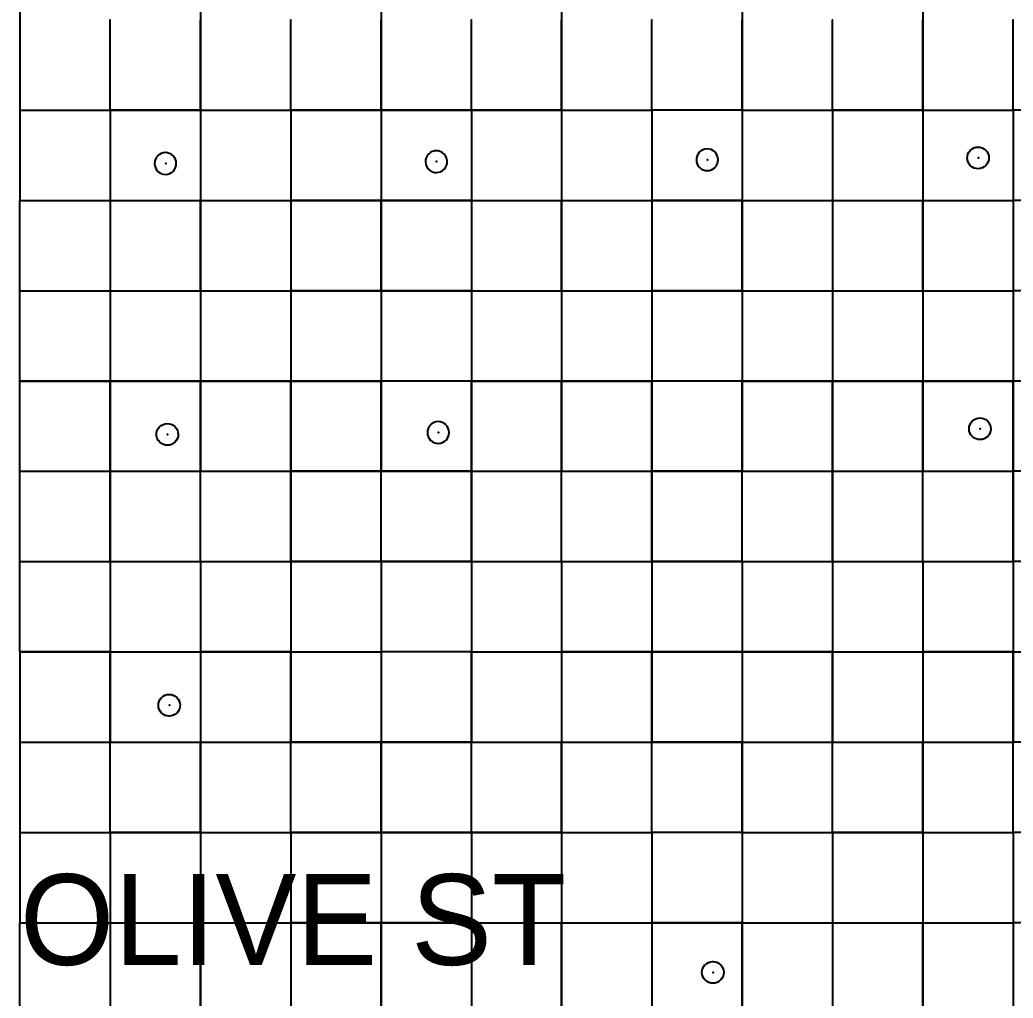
# Model space of a CAD drawing. Header units: metres. Extents: x 0 to 398, y -24 to 612.
# Drawn here: x 0 to 99, y 298.5 to 396 of the extents above; entities that cross this region are included whole.
import ezdxf

# ---------------------------------------------------------------- set-up
doc = ezdxf.new("R2010")
doc.units = ezdxf.units.M
for name, color, linetype in [('LAYER_01_CUT', 7, 'Continuous'), ('LAYER_04_GRID', 7, 'Continuous'), ('LAYER_05_LABELS', 7, 'Continuous')]:
    doc.layers.add(name, color=color, linetype=linetype)

msp = doc.modelspace()

# ---------------------------------------------------------------- linework, layer by layer
at = {"layer": 'LAYER_01_CUT'}
for points in [[(8.994, 405), (0, 405), (0, 396.006), (0, 396), (0, 387.006), (0, 387), (0, 378.006)], [(26.994, 405), (18, 405), (18, 396.006), (18, 396), (18, 387.006), (18, 387), (18, 378.006)], [(44.994, 405), (36, 405), (36, 396.006), (36, 396), (36, 387.006), (36, 387), (36, 378.006)], [(62.994, 405), (54, 405), (54, 396.006), (54, 396), (54, 387.006), (54, 387), (54, 378.006)], [(80.994, 405), (72, 405), (72, 396.006), (72, 396), (72, 387.006), (72, 387), (72, 378.006)], [(98.994, 405), (90, 405), (90, 396.006), (90, 396), (90, 387.006), (90, 387), (90, 378.006)], [(9, 387.006), (9, 396), (9, 395.994)], [(9, 387), (9, 395.994)], [(18, 396), (18, 395.994)], [(18, 387), (18, 395.994)], [(27, 387.006), (27, 396), (27, 395.994)], [(27, 387), (27, 395.994)], [(36, 396), (36, 395.994)], [(36, 387), (36, 395.994)], [(45, 387.006), (45, 396), (45, 395.994)], [(45, 387), (45, 395.994)], [(54, 396), (54, 395.994)], [(54, 387), (54, 395.994)], [(63, 387.006), (63, 396), (63, 395.994)], [(63, 387), (63, 395.994)], [(72, 396), (72, 395.994)], [(72, 387), (72, 395.994)], [(81, 387.006), (81, 396), (81, 395.994)], [(81, 387), (81, 395.994)], [(90, 396), (90, 395.994)], [(90, 387), (90, 395.994)], [(99, 387.006), (99, 396), (99, 395.994)], [(99, 387), (99, 395.994)], [(0, 387), (8.994, 387)], [(0, 387), (0.006, 387)], [(0.006, 387), (9, 387)], [(8.994, 387), (9, 387)], [(9, 387), (9, 387.006)], [(17.994, 387), (9, 387), (9, 378.006)], [(9.006, 387), (9, 387)], [(9, 387), (9, 386.994)], [(9, 386.994), (9, 378)], [(9.006, 387), (18, 387)], [(18, 387), (17.994, 387)], [(18, 387), (18, 386.994)], [(18, 387), (26.994, 387)], [(18, 387), (18.006, 387)], [(18, 386.994), (18, 378)], [(18.006, 387), (27, 387)], [(26.994, 387), (27, 387)], [(27, 387), (27, 387.006)], [(35.994, 387), (27, 387), (27, 378.006)], [(27.006, 387), (27, 387)], [(27, 387), (27, 386.994)], [(27, 386.994), (27, 378)], [(27.006, 387), (36, 387)], [(35.994, 387), (36, 387)], [(36, 387), (36, 386.994)], [(36, 387), (44.994, 387)], [(36, 387), (36.006, 387)], [(36, 386.994), (36, 378)], [(45, 387), (36.006, 387)], [(45, 387), (44.994, 387)], [(45, 387), (45, 387.006)], [(53.994, 387), (45, 387), (45, 378.006)], [(45, 387), (45, 386.994)], [(45, 387), (45.006, 387)], [(45, 386.994), (45, 378)], [(45.006, 387), (54, 387)], [(53.994, 387), (54, 387)], [(54.006, 387), (54, 387)], [(54, 387), (54, 386.994)], [(54, 387), (62.994, 387)], [(54, 386.994), (54, 378)], [(54.006, 387), (63, 387)], [(63, 387), (62.994, 387)], [(63, 387), (63, 387.006)], [(71.994, 387), (63, 387), (63, 378.006)], [(63, 387), (63, 386.994)], [(63, 387), (63.006, 387)], [(63, 386.994), (63, 378)], [(72, 387), (63.006, 387)], [(72, 387), (71.994, 387)], [(72, 387), (72, 386.994)], [(72, 387), (80.994, 387)], [(72, 387), (72.006, 387)], [(72, 386.994), (72, 378)], [(72.006, 387), (81, 387)], [(80.994, 387), (81, 387)], [(81, 387), (81, 387.006)], [(89.994, 387), (81, 387), (81, 378.006)], [(81.006, 387), (81, 387)], [(81, 387), (81, 386.994)], [(81, 386.994), (81, 378)], [(81.006, 387), (90, 387)], [(90, 387), (89.994, 387)], [(90, 387), (90, 386.994)], [(90, 387), (98.994, 387)], [(90, 387), (90.006, 387)], [(90, 386.994), (90, 378)], [(90.006, 387), (99, 387)], [(98.994, 387), (99, 387)], [(99, 387), (99, 387.006)], [(107.994, 387), (99, 387), (99, 378.006)], [(99.006, 387), (99, 387)], [(99, 387), (99, 386.994)], [(99, 386.994), (99, 378)], [(96.12, 381.342), (96.113, 381.338), (95.936, 381.242), (95.928, 381.238), (95.92, 381.235), (95.732, 381.177), (95.724, 381.175), (95.716, 381.174), (95.525, 381.154), (95.517, 381.154), (95.51, 381.154), (95.33, 381.169), (95.322, 381.17), (95.314, 381.172), (95.131, 381.223), (95.123, 381.225), (95.115, 381.229), (94.938, 381.318), (94.93, 381.322), (94.923, 381.327), (94.764, 381.452), (94.757, 381.458), (94.626, 381.613), (94.615, 381.627), (94.61, 381.634), (94.514, 381.811), (94.51, 381.819), (94.508, 381.827), (94.45, 382.015), (94.448, 382.023), (94.446, 382.031), (94.427, 382.222), (94.426, 382.23), (94.427, 382.237), (94.442, 382.417), (94.443, 382.424), (94.444, 382.432), (94.495, 382.616), (94.498, 382.624), (94.501, 382.632), (94.59, 382.809), (94.594, 382.817), (94.6, 382.824), (94.725, 382.983), (94.73, 382.99), (94.886, 383.121), (94.899, 383.132), (94.907, 383.137), (95.083, 383.233), (95.091, 383.236), (95.099, 383.239), (95.287, 383.297), (95.295, 383.299), (95.304, 383.3), (95.494, 383.32), (95.502, 383.321), (95.51, 383.32), (95.689, 383.305), (95.697, 383.304), (95.705, 383.303), (95.888, 383.252), (95.896, 383.249), (95.904, 383.246), (96.082, 383.157), (96.089, 383.153), (96.096, 383.148), (96.256, 383.022), (96.262, 383.016), (96.393, 382.861), (96.405, 382.848), (96.409, 382.84), (96.505, 382.664), (96.509, 382.656), (96.512, 382.648), (96.57, 382.46), (96.572, 382.452), (96.573, 382.443), (96.593, 382.253), (96.593, 382.245), (96.593, 382.237), (96.578, 382.058), (96.577, 382.05), (96.575, 382.042), (96.524, 381.858), (96.522, 381.85), (96.518, 381.843), (96.429, 381.665), (96.425, 381.658), (96.42, 381.651), (96.295, 381.491), (96.289, 381.485), (96.134, 381.354), (96.12, 381.342)], [(15.091, 382.593), (15.084, 382.597), (14.906, 382.686), (14.898, 382.69), (14.89, 382.692), (14.707, 382.743), (14.699, 382.745), (14.691, 382.746), (14.512, 382.761), (14.504, 382.761), (14.496, 382.761), (14.306, 382.741), (14.297, 382.74), (14.289, 382.738), (14.101, 382.68), (14.093, 382.677), (14.085, 382.673), (13.909, 382.577), (13.901, 382.573), (13.888, 382.561), (13.732, 382.431), (13.727, 382.424), (13.601, 382.265), (13.596, 382.257), (13.592, 382.25), (13.503, 382.072), (13.5, 382.065), (13.497, 382.057), (13.446, 381.873), (13.445, 381.865), (13.444, 381.857), (13.429, 381.678), (13.428, 381.67), (13.429, 381.662), (13.448, 381.472), (13.45, 381.464), (13.452, 381.455), (13.509, 381.268), (13.512, 381.259), (13.516, 381.252), (13.612, 381.075), (13.617, 381.067), (13.628, 381.054), (13.759, 380.899), (13.766, 380.893), (13.925, 380.768), (13.932, 380.763), (13.94, 380.758), (14.117, 380.669), (14.125, 380.666), (14.133, 380.663), (14.316, 380.613), (14.324, 380.611), (14.332, 380.61), (14.512, 380.595), (14.519, 380.595), (14.527, 380.595), (14.718, 380.615), (14.726, 380.616), (14.734, 380.618), (14.922, 380.676), (14.93, 380.679), (14.938, 380.682), (15.115, 380.778), (15.122, 380.783), (15.136, 380.794), (15.291, 380.925), (15.297, 380.932), (15.422, 381.091), (15.427, 381.098), (15.431, 381.106), (15.52, 381.283), (15.524, 381.291), (15.526, 381.299), (15.577, 381.483), (15.579, 381.491), (15.58, 381.499), (15.595, 381.678), (15.595, 381.685), (15.595, 381.694), (15.575, 381.884), (15.574, 381.892), (15.572, 381.9), (15.514, 382.088), (15.511, 382.096), (15.507, 382.104), (15.411, 382.281), (15.406, 382.289), (15.395, 382.302), (15.264, 382.457), (15.258, 382.463), (15.098, 382.588), (15.091, 382.593)], [(42.115, 380.965), (42.122, 380.97), (42.136, 380.981), (42.291, 381.112), (42.297, 381.118), (42.422, 381.278), (42.427, 381.285), (42.431, 381.292), (42.52, 381.47), (42.523, 381.478), (42.526, 381.486), (42.577, 381.669), (42.579, 381.677), (42.58, 381.685), (42.594, 381.864), (42.595, 381.872), (42.594, 381.88), (42.575, 382.07), (42.574, 382.079), (42.571, 382.087), (42.514, 382.275), (42.511, 382.283), (42.507, 382.291), (42.411, 382.467), (42.406, 382.475), (42.395, 382.488), (42.264, 382.644), (42.258, 382.649), (42.098, 382.775), (42.091, 382.78), (42.084, 382.784), (41.906, 382.873), (41.898, 382.876), (41.89, 382.879), (41.707, 382.93), (41.699, 382.931), (41.691, 382.932), (41.512, 382.947), (41.504, 382.948), (41.496, 382.947), (41.306, 382.928), (41.297, 382.926), (41.289, 382.924), (41.101, 382.866), (41.093, 382.864), (41.085, 382.86), (40.908, 382.764), (40.901, 382.759), (40.887, 382.748), (40.732, 382.617), (40.726, 382.61), (40.601, 382.451), (40.596, 382.444), (40.592, 382.436), (40.503, 382.259), (40.5, 382.251), (40.497, 382.243), (40.446, 382.06), (40.444, 382.052), (40.443, 382.044), (40.429, 381.865), (40.428, 381.857), (40.429, 381.849), (40.448, 381.658), (40.449, 381.65), (40.452, 381.642), (40.509, 381.454), (40.512, 381.446), (40.516, 381.438), (40.612, 381.261), (40.617, 381.254), (40.628, 381.24), (40.759, 381.085), (40.765, 381.079), (40.925, 380.954), (40.932, 380.949), (40.939, 380.945), (41.117, 380.856), (41.125, 380.852), (41.133, 380.85), (41.316, 380.799), (41.324, 380.797), (41.332, 380.796), (41.511, 380.781), (41.519, 380.781), (41.527, 380.781), (41.717, 380.801), (41.726, 380.802), (41.734, 380.804), (41.922, 380.862), (41.93, 380.865), (41.938, 380.869), (42.115, 380.965)], [(69.594, 382.058), (69.593, 382.066), (69.574, 382.257), (69.572, 382.265), (69.57, 382.273), (69.513, 382.461), (69.51, 382.469), (69.506, 382.477), (69.41, 382.654), (69.405, 382.661), (69.394, 382.675), (69.263, 382.83), (69.256, 382.836), (69.097, 382.961), (69.09, 382.966), (69.082, 382.97), (68.905, 383.059), (68.897, 383.063), (68.889, 383.065), (68.706, 383.116), (68.698, 383.118), (68.69, 383.119), (68.511, 383.134), (68.503, 383.134), (68.495, 383.134), (68.304, 383.114), (68.296, 383.113), (68.288, 383.111), (68.1, 383.053), (68.092, 383.05), (68.084, 383.046), (67.907, 382.95), (67.9, 382.946), (67.886, 382.934), (67.731, 382.803), (67.725, 382.797), (67.6, 382.638), (67.595, 382.63), (67.591, 382.623), (67.502, 382.445), (67.498, 382.438), (67.496, 382.43), (67.445, 382.246), (67.443, 382.238), (67.442, 382.23), (67.427, 382.051), (67.427, 382.043), (67.428, 382.035), (67.447, 381.845), (67.448, 381.837), (67.45, 381.828), (67.508, 381.64), (67.511, 381.632), (67.515, 381.624), (67.611, 381.448), (67.616, 381.44), (67.627, 381.427), (67.758, 381.272), (67.764, 381.266), (67.924, 381.141), (67.931, 381.135), (67.938, 381.131), (68.116, 381.042), (68.124, 381.039), (68.132, 381.036), (68.315, 380.986), (68.323, 380.984), (68.331, 380.983), (68.51, 380.968), (68.518, 380.967), (68.526, 380.968), (68.716, 380.988), (68.725, 380.989), (68.733, 380.991), (68.921, 381.049), (68.929, 381.052), (68.937, 381.055), (69.113, 381.151), (69.121, 381.156), (69.134, 381.167), (69.29, 381.298), (69.295, 381.305), (69.421, 381.464), (69.426, 381.471), (69.43, 381.479), (69.519, 381.656), (69.522, 381.664), (69.525, 381.672), (69.576, 381.856), (69.578, 381.864), (69.579, 381.871), (69.593, 382.051), (69.594, 382.058)], [(0, 378.006), (0, 378)], [(0, 360.006), (0, 369), (0, 369.006), (0, 378), (8.994, 378), (9, 378), (9, 369.006), (9, 369), (9, 360.006)], [(0, 378), (0.006, 378)], [(0.006, 378), (9, 378)], [(9, 378.006), (9, 378)], [(9.006, 378), (9, 378)], [(9, 377.994), (9, 378)], [(9, 378), (17.994, 378)], [(9, 377.994), (9, 369)], [(9.006, 378), (18, 378)], [(18, 378), (17.994, 378)], [(18, 378.006), (18, 378)], [(18, 369.006), (18, 378), (26.994, 378), (27, 378), (27, 369.006), (27, 369), (27, 360.006)], [(18, 377.994), (18, 378)], [(18, 378), (18.006, 378)], [(18, 377.994), (18, 369)], [(18.006, 378), (27, 378)], [(27, 378.006), (27, 378)], [(35.994, 378), (27, 378)], [(27.006, 378), (27, 378)], [(27, 377.994), (27, 378)], [(27, 377.994), (27, 369)], [(27.006, 378), (36, 378)], [(35.994, 378), (36, 378)], [(36, 378.006), (36, 378)], [(36, 369.006), (36, 378), (44.994, 378), (45, 378), (45, 369.006), (45, 369), (45, 360.006)], [(36, 377.994), (36, 378)], [(36, 378), (36.006, 378)], [(36, 377.994), (36, 369)], [(45, 378), (36.006, 378)], [(45, 378.006), (45, 378)], [(45, 377.994), (45, 378)], [(45, 378), (53.994, 378)], [(45, 378), (45.006, 378)], [(45, 377.994), (45, 369)], [(45.006, 378), (54, 378)], [(53.994, 378), (54, 378)], [(54, 378.006), (54, 378)], [(54, 369.006), (54, 378), (62.994, 378), (63, 378), (63, 369.006), (63, 369), (63, 360.006)], [(54.006, 378), (54, 378)], [(54, 377.994), (54, 378)], [(54, 377.994), (54, 369)], [(54.006, 378), (63, 378)], [(63, 378.006), (63, 378)], [(63, 377.994), (63, 378)], [(63, 378), (71.994, 378)], [(63, 378), (63.006, 378)], [(63, 377.994), (63, 369)], [(72, 378), (63.006, 378)], [(72, 378), (71.994, 378)], [(72, 378.006), (72, 378)], [(72, 369.006), (72, 378), (80.994, 378), (81, 378), (81, 369.006), (81, 369), (81, 360.006)], [(72, 377.994), (72, 378)], [(72, 378), (72.006, 378)], [(72, 377.994), (72, 369)], [(72.006, 378), (81, 378)], [(81, 378.006), (81, 378)], [(81.006, 378), (81, 378)], [(81, 377.994), (81, 378)], [(81, 378), (89.994, 378)], [(81, 377.994), (81, 369)], [(81.006, 378), (90, 378)], [(90, 378), (89.994, 378)], [(90, 378.006), (90, 378)], [(90, 369.006), (90, 378), (98.994, 378), (99, 378), (99, 369.006), (99, 369), (99, 360.006)], [(90, 377.994), (90, 378)], [(90, 378), (90.006, 378)], [(90, 377.994), (90, 369)], [(90.006, 378), (99, 378)], [(99, 378.006), (99, 378)], [(107.994, 378), (99, 378)], [(99.006, 378), (99, 378)], [(99, 377.994), (99, 378)], [(99, 377.994), (99, 369)], [(0, 369), (8.994, 369)], [(0, 369), (0.006, 369)], [(0.006, 369), (9, 369)], [(8.994, 369), (9, 369)], [(9.006, 369), (9, 369)], [(9, 369), (9, 368.994)], [(9, 369), (17.994, 369)], [(9, 368.994), (9, 360)], [(9.006, 369), (18, 369)], [(17.994, 369), (18, 369), (18, 360.006)], [(18, 369), (18, 369.006)], [(18, 369), (18, 368.994)], [(18, 369), (26.994, 369)], [(18, 369), (18.006, 369)], [(18, 368.994), (18, 360)], [(18.006, 369), (27, 369)], [(26.994, 369), (27, 369)], [(35.994, 369), (27, 369)], [(27.006, 369), (27, 369)], [(27, 369), (27, 368.994)], [(27, 368.994), (27, 360)], [(27.006, 369), (36, 369)], [(35.994, 369), (36, 369), (36, 360.006)], [(36, 369), (36, 369.006)], [(36, 369), (36, 368.994)], [(36, 369), (44.994, 369)], [(36, 369), (36.006, 369)], [(36, 368.994), (36, 360)], [(45, 369), (36.006, 369)], [(45, 369), (44.994, 369)], [(45, 369), (45, 368.994)], [(45, 369), (53.994, 369)], [(45, 369), (45.006, 369)], [(45, 368.994), (45, 360)], [(45.006, 369), (54, 369)], [(53.994, 369), (54, 369), (54, 360.006)], [(54, 369), (54, 369.006)], [(54.006, 369), (54, 369)], [(54, 369), (54, 368.994)], [(54, 369), (62.994, 369)], [(54, 368.994), (54, 360)], [(54.006, 369), (63, 369)], [(63, 369), (62.994, 369)], [(63, 369), (63, 368.994)], [(63, 369), (71.994, 369)], [(63, 369), (63.006, 369)], [(63, 368.994), (63, 360)], [(72, 369), (63.006, 369)], [(71.994, 369), (72, 369), (72, 360.006)], [(72, 369), (72, 369.006)], [(72, 369), (72, 368.994)], [(72, 369), (80.994, 369)], [(72, 369), (72.006, 369)], [(72, 368.994), (72, 360)], [(72.006, 369), (81, 369)], [(80.994, 369), (81, 369)], [(81.006, 369), (81, 369)], [(81, 369), (81, 368.994)], [(81, 369), (89.994, 369)], [(81, 368.994), (81, 360)], [(81.006, 369), (90, 369)], [(89.994, 369), (90, 369), (90, 360.006)], [(90, 369), (90, 369.006)], [(90, 369), (90, 368.994)], [(90, 369), (98.994, 369)], [(90, 369), (90.006, 369)], [(90, 368.994), (90, 360)], [(90.006, 369), (99, 369)], [(98.994, 369), (99, 369)], [(107.994, 369), (99, 369)], [(99.006, 369), (99, 369)], [(99, 369), (99, 368.994)], [(99, 368.994), (99, 360)], [(0, 360.006), (0, 360)], [(8.994, 360), (0, 360), (0.006, 360)], [(0, 351.006), (0, 360)], [(0.006, 360), (9, 360)], [(8.994, 360), (9, 360)], [(9, 360.006), (9, 360)], [(17.994, 360), (9, 360), (9.006, 360)], [(9, 351.006), (9, 360)], [(9, 359.994), (9, 360)], [(9, 359.994), (9, 351)], [(9.006, 360), (18, 360)], [(18, 360), (17.994, 360)], [(18, 360.006), (18, 360)], [(26.994, 360), (18, 360), (18.006, 360)], [(18, 351.006), (18, 360)], [(18, 359.994), (18, 360)], [(18, 359.994), (18, 351)], [(18.006, 360), (27, 360)], [(26.994, 360), (27, 360)], [(27, 360.006), (27, 360)], [(35.994, 360), (27, 360), (27.006, 360)], [(27, 351.006), (27, 360)], [(27, 359.994), (27, 360)], [(27, 359.994), (27, 351)], [(27.006, 360), (36, 360)], [(35.994, 360), (36, 360)], [(36, 360.006), (36, 360)], [(44.994, 360), (36, 360), (36.006, 360)], [(36, 351.006), (36, 360)], [(36, 359.994), (36, 360)], [(36, 359.994), (36, 351)], [(45, 360), (36.006, 360)], [(45, 360), (44.994, 360)], [(45, 360.006), (45, 360)], [(53.994, 360), (45, 360), (45.006, 360)], [(45, 351.006), (45, 360)], [(45, 359.994), (45, 360)], [(45, 359.994), (45, 351)], [(45.006, 360), (54, 360)], [(53.994, 360), (54, 360)], [(54, 360.006), (54, 360)], [(62.994, 360), (54, 360), (54.006, 360)], [(54, 351.006), (54, 360)], [(54, 359.994), (54, 360)], [(54, 359.994), (54, 351)], [(54.006, 360), (63, 360)], [(63, 360), (62.994, 360)], [(63, 360.006), (63, 360)], [(71.994, 360), (63, 360), (63.006, 360)], [(63, 351.006), (63, 360)], [(63, 359.994), (63, 360)], [(63, 359.994), (63, 351)], [(72, 360), (63.006, 360)], [(72, 360), (71.994, 360)], [(72, 360.006), (72, 360)], [(80.994, 360), (72, 360), (72.006, 360)], [(72, 351.006), (72, 360)], [(72, 359.994), (72, 360)], [(72, 359.994), (72, 351)], [(72.006, 360), (81, 360)], [(80.994, 360), (81, 360)], [(81, 360.006), (81, 360)], [(89.994, 360), (81, 360), (81.006, 360)], [(81, 351.006), (81, 360)], [(81, 359.994), (81, 360)], [(81, 359.994), (81, 351)], [(81.006, 360), (90, 360)], [(90, 360), (89.994, 360)], [(90, 360.006), (90, 360)], [(98.994, 360), (90, 360), (90.006, 360)], [(90, 351.006), (90, 360)], [(90, 359.994), (90, 360)], [(90, 359.994), (90, 351)], [(90.006, 360), (99, 360)], [(98.994, 360), (99, 360)], [(99, 360.006), (99, 360)], [(107.994, 360), (99, 360), (99.006, 360)], [(99, 351.006), (99, 360)], [(99, 359.994), (99, 360)], [(99, 359.994), (99, 351)], [(15.608, 354.092), (15.483, 353.933), (15.477, 353.926), (15.322, 353.795), (15.309, 353.784), (15.301, 353.779), (15.124, 353.683), (15.117, 353.679), (15.108, 353.676), (14.921, 353.619), (14.912, 353.617), (14.904, 353.615), (14.714, 353.596), (14.706, 353.595), (14.698, 353.595), (14.519, 353.61), (14.511, 353.611), (14.503, 353.613), (14.319, 353.664), (14.311, 353.667), (14.304, 353.67), (14.126, 353.759), (14.119, 353.763), (14.111, 353.768), (13.952, 353.893), (13.945, 353.899), (13.815, 354.054), (13.803, 354.068), (13.799, 354.075), (13.703, 354.252), (13.699, 354.26), (13.696, 354.268), (13.638, 354.456), (13.636, 354.464), (13.635, 354.473), (13.615, 354.663), (13.615, 354.671), (13.615, 354.679), (13.63, 354.858), (13.631, 354.866), (13.633, 354.874), (13.684, 355.057), (13.686, 355.065), (13.69, 355.073), (13.779, 355.25), (13.783, 355.258), (13.788, 355.265), (13.913, 355.424), (13.919, 355.431), (14.074, 355.562), (14.088, 355.573), (14.095, 355.578), (14.272, 355.674), (14.28, 355.678), (14.288, 355.681), (14.476, 355.738), (14.484, 355.74), (14.492, 355.742), (14.682, 355.761), (14.691, 355.762), (14.698, 355.762), (14.877, 355.747), (14.885, 355.746), (14.893, 355.744), (15.077, 355.693), (15.085, 355.69), (15.093, 355.687), (15.27, 355.598), (15.278, 355.594), (15.285, 355.589), (15.444, 355.464), (15.451, 355.458), (15.582, 355.303), (15.593, 355.289), (15.598, 355.282), (15.694, 355.105), (15.697, 355.097), (15.7, 355.089), (15.758, 354.901), (15.76, 354.893), (15.761, 354.884), (15.781, 354.694), (15.781, 354.686), (15.781, 354.678), (15.766, 354.499), (15.765, 354.491), (15.763, 354.483), (15.713, 354.3), (15.71, 354.292), (15.707, 354.284), (15.618, 354.107), (15.613, 354.099), (15.608, 354.092)], [(42.76, 355.079), (42.758, 355.087), (42.7, 355.275), (42.697, 355.283), (42.693, 355.291), (42.597, 355.468), (42.592, 355.476), (42.581, 355.489), (42.45, 355.644), (42.444, 355.65), (42.284, 355.775), (42.277, 355.78), (42.27, 355.785), (42.092, 355.873), (42.084, 355.877), (42.076, 355.879), (41.893, 355.93), (41.885, 355.932), (41.877, 355.933), (41.698, 355.948), (41.69, 355.948), (41.682, 355.948), (41.492, 355.928), (41.483, 355.927), (41.475, 355.925), (41.287, 355.867), (41.279, 355.864), (41.271, 355.86), (41.095, 355.764), (41.087, 355.76), (41.074, 355.748), (40.918, 355.618), (40.913, 355.611), (40.788, 355.452), (40.782, 355.445), (40.778, 355.437), (40.689, 355.26), (40.686, 355.252), (40.683, 355.244), (40.632, 355.06), (40.631, 355.052), (40.63, 355.044), (40.615, 354.865), (40.614, 354.857), (40.615, 354.849), (40.634, 354.659), (40.636, 354.651), (40.638, 354.642), (40.696, 354.455), (40.698, 354.446), (40.702, 354.439), (40.798, 354.262), (40.803, 354.254), (40.814, 354.241), (40.945, 354.086), (40.952, 354.08), (41.111, 353.955), (41.118, 353.95), (41.126, 353.945), (41.303, 353.857), (41.311, 353.853), (41.319, 353.85), (41.502, 353.8), (41.51, 353.798), (41.518, 353.797), (41.698, 353.782), (41.705, 353.782), (41.713, 353.782), (41.904, 353.802), (41.912, 353.803), (41.92, 353.805), (42.108, 353.863), (42.116, 353.866), (42.124, 353.87), (42.301, 353.966), (42.308, 353.97), (42.322, 353.982), (42.477, 354.112), (42.483, 354.119), (42.608, 354.278), (42.613, 354.285), (42.617, 354.293), (42.706, 354.47), (42.71, 354.478), (42.712, 354.486), (42.763, 354.67), (42.765, 354.678), (42.766, 354.686), (42.781, 354.865), (42.781, 354.872), (42.781, 354.881), (42.761, 355.071), (42.76, 355.079)], [(96.699, 355.648), (96.757, 355.46), (96.759, 355.452), (96.76, 355.444), (96.779, 355.254), (96.78, 355.245), (96.78, 355.238), (96.765, 355.059), (96.764, 355.051), (96.762, 355.043), (96.711, 354.859), (96.709, 354.851), (96.705, 354.843), (96.616, 354.666), (96.612, 354.658), (96.607, 354.651), (96.482, 354.492), (96.476, 354.485), (96.321, 354.354), (96.307, 354.343), (96.3, 354.338), (96.123, 354.242), (96.115, 354.239), (96.107, 354.236), (95.919, 354.178), (95.911, 354.176), (95.903, 354.175), (95.712, 354.155), (95.704, 354.155), (95.697, 354.155), (95.517, 354.17), (95.509, 354.171), (95.501, 354.173), (95.318, 354.223), (95.31, 354.226), (95.302, 354.229), (95.125, 354.318), (95.117, 354.323), (95.11, 354.328), (94.951, 354.453), (94.944, 354.459), (94.813, 354.614), (94.802, 354.627), (94.797, 354.635), (94.701, 354.812), (94.697, 354.819), (94.694, 354.828), (94.637, 355.015), (94.635, 355.024), (94.633, 355.032), (94.614, 355.222), (94.613, 355.23), (94.614, 355.238), (94.629, 355.417), (94.63, 355.425), (94.631, 355.433), (94.682, 355.617), (94.685, 355.625), (94.688, 355.633), (94.777, 355.81), (94.781, 355.817), (94.786, 355.825), (94.912, 355.984), (94.917, 355.991), (95.073, 356.121), (95.086, 356.133), (95.094, 356.137), (95.27, 356.233), (95.278, 356.237), (95.286, 356.24), (95.474, 356.298), (95.482, 356.3), (95.491, 356.301), (95.681, 356.321), (95.689, 356.321), (95.697, 356.321), (95.876, 356.306), (95.884, 356.305), (95.892, 356.303), (96.075, 356.252), (96.083, 356.25), (96.091, 356.246), (96.269, 356.158), (96.276, 356.153), (96.283, 356.148), (96.443, 356.023), (96.449, 356.017), (96.58, 355.862), (96.591, 355.849), (96.596, 355.841), (96.692, 355.664), (96.696, 355.656), (96.699, 355.648)], [(0, 351.006), (0, 351)], [(0, 333.006), (0, 342), (0, 342.006), (0, 351), (8.994, 351), (9, 351), (9, 342.006), (9, 342), (9, 333.006)], [(0, 351), (0.006, 351)], [(0.006, 351), (9, 351)], [(9, 351.006), (9, 351)], [(9.006, 351), (9, 351)], [(9, 351), (9, 350.994)], [(9, 351), (17.994, 351)], [(9, 342), (9, 350.994)], [(9.006, 351), (18, 351)], [(18, 351), (17.994, 351)], [(18, 351.006), (18, 351)], [(18, 342.006), (18, 351), (18, 350.994)], [(18, 351), (26.994, 351)], [(18, 351), (18.006, 351)], [(18, 342), (18, 350.994)], [(18.006, 351), (27, 351)], [(26.994, 351), (27, 351), (27, 342.006), (27, 342), (27, 333.006)], [(27, 351.006), (27, 351)], [(35.994, 351), (27, 351)], [(27.006, 351), (27, 351)], [(27, 351), (27, 350.994)], [(27, 342), (27, 350.994)], [(27.006, 351), (36, 351)], [(35.994, 351), (36, 351)], [(36, 351.006), (36, 351)], [(36, 342.006), (36, 351), (36, 350.994)], [(36, 351), (44.994, 351)], [(36, 351), (36.006, 351)], [(36, 342), (36, 350.994)], [(45, 351), (36.006, 351)], [(44.994, 351), (45, 351), (45, 342.006), (45, 342), (45, 333.006)], [(45, 351.006), (45, 351)], [(45, 351), (45, 350.994)], [(45, 351), (53.994, 351)], [(45, 351), (45.006, 351)], [(45, 342), (45, 350.994)], [(45.006, 351), (54, 351)], [(53.994, 351), (54, 351)], [(54, 351.006), (54, 351)], [(54, 342.006), (54, 351), (54, 350.994)], [(54.006, 351), (54, 351)], [(54, 351), (62.994, 351)], [(54, 342), (54, 350.994)], [(54.006, 351), (63, 351)], [(62.994, 351), (63, 351), (63, 342.006), (63, 342), (63, 333.006)], [(63, 351.006), (63, 351)], [(63, 351), (63, 350.994)], [(63, 351), (71.994, 351)], [(63, 351), (63.006, 351)], [(63, 342), (63, 350.994)], [(72, 351), (63.006, 351)], [(72, 351), (71.994, 351)], [(72, 351.006), (72, 351)], [(72, 342.006), (72, 351), (72, 350.994)], [(72, 351), (80.994, 351)], [(72, 351), (72.006, 351)], [(72, 342), (72, 350.994)], [(72.006, 351), (81, 351)], [(80.994, 351), (81, 351), (81, 342.006), (81, 342), (81, 333.006)], [(81, 351.006), (81, 351)], [(81.006, 351), (81, 351)], [(81, 351), (81, 350.994)], [(81, 351), (89.994, 351)], [(81, 342), (81, 350.994)], [(81.006, 351), (90, 351)], [(90, 351), (89.994, 351)], [(90, 351.006), (90, 351)], [(90, 342.006), (90, 351), (90, 350.994)], [(90, 351), (98.994, 351)], [(90, 351), (90.006, 351)], [(90, 342), (90, 350.994)], [(90.006, 351), (99, 351)], [(98.994, 351), (99, 351), (99, 342.006), (99, 342), (99, 333.006)], [(99, 351.006), (99, 351)], [(107.994, 351), (99, 351)], [(99.006, 351), (99, 351)], [(99, 351), (99, 350.994)], [(99, 342), (99, 350.994)], [(0, 342), (8.994, 342)], [(0, 342), (0.006, 342)], [(0.006, 342), (9, 342)], [(8.994, 342), (9, 342)], [(9.006, 342), (9, 342)], [(9, 342), (9, 341.994)], [(9, 342), (17.994, 342)], [(9, 341.994), (9, 333)], [(9.006, 342), (18, 342)], [(17.994, 342), (18, 342), (18, 333.006)], [(18, 342), (18, 342.006)], [(18, 342), (18, 341.994)], [(18, 342), (26.994, 342)], [(18, 342), (18.006, 342)], [(18, 341.994), (18, 333)], [(18.006, 342), (27, 342)], [(26.994, 342), (27, 342)], [(35.994, 342), (27, 342)], [(27.006, 342), (27, 342)], [(27, 342), (27, 341.994)], [(27, 341.994), (27, 333)], [(27.006, 342), (36, 342)], [(35.994, 342), (36, 342), (36, 333.006)], [(36, 342), (36, 342.006)], [(36, 342), (36, 341.994)], [(36, 342), (44.994, 342)], [(36, 342), (36.006, 342)], [(36, 341.994), (36, 333)], [(45, 342), (36.006, 342)], [(45, 342), (44.994, 342)], [(45, 342), (45, 341.994)], [(45, 342), (53.994, 342)], [(45, 342), (45.006, 342)], [(45, 341.994), (45, 333)], [(45.006, 342), (54, 342)], [(53.994, 342), (54, 342), (54, 333.006)], [(54, 342), (54, 342.006)], [(54.006, 342), (54, 342)], [(54, 342), (54, 341.994)], [(54, 342), (62.994, 342)], [(54, 341.994), (54, 333)], [(54.006, 342), (63, 342)], [(63, 342), (62.994, 342)], [(63, 342), (63, 341.994)], [(63, 342), (71.994, 342)], [(63, 342), (63.006, 342)], [(63, 341.994), (63, 333)], [(72, 342), (63.006, 342)], [(71.994, 342), (72, 342), (72, 333.006)], [(72, 342), (72, 342.006)], [(72, 342), (72, 341.994)], [(72, 342), (80.994, 342)], [(72, 342), (72.006, 342)], [(72, 341.994), (72, 333)], [(72.006, 342), (81, 342)], [(80.994, 342), (81, 342)], [(81.006, 342), (81, 342)], [(81, 342), (81, 341.994)], [(81, 342), (89.994, 342)], [(81, 341.994), (81, 333)], [(81.006, 342), (90, 342)], [(89.994, 342), (90, 342), (90, 333.006)], [(90, 342), (90, 342.006)], [(90, 342), (90, 341.994)], [(90, 342), (98.994, 342)], [(90, 342), (90.006, 342)], [(90, 341.994), (90, 333)], [(90.006, 342), (99, 342)], [(98.994, 342), (99, 342)], [(107.994, 342), (99, 342)], [(99.006, 342), (99, 342)], [(99, 342), (99, 341.994)], [(99, 341.994), (99, 333)], [(0, 333.006), (0, 333)], [(8.994, 333), (0, 333), (0, 324.006), (0, 324), (0, 315.006), (0, 315), (0, 306.006)], [(0, 333), (0.006, 333)], [(0.006, 333), (9, 333)], [(8.994, 333), (9, 333)], [(9, 333.006), (9, 333)], [(9, 324.006), (9, 333), (17.994, 333)], [(9.006, 333), (9, 333)], [(9, 332.994), (9, 333)], [(9, 332.994), (9, 324)], [(9.006, 333), (18, 333)], [(18, 333), (17.994, 333)], [(18, 333.006), (18, 333)], [(26.994, 333), (18, 333), (18, 324.006), (18, 324), (18, 315.006), (18, 315), (18, 306.006)], [(18, 332.994), (18, 333)], [(18, 333), (18.006, 333)], [(18, 332.994), (18, 324)], [(18.006, 333), (27, 333)], [(26.994, 333), (27, 333)], [(27, 333.006), (27, 333)], [(27, 324.006), (27, 333), (35.994, 333)], [(27.006, 333), (27, 333)], [(27, 332.994), (27, 333)], [(27, 332.994), (27, 324)], [(27.006, 333), (36, 333)], [(35.994, 333), (36, 333)], [(36, 333.006), (36, 333)], [(44.994, 333), (36, 333), (36, 324.006), (36, 324), (36, 315.006), (36, 315), (36, 306.006)], [(36, 332.994), (36, 333)], [(36, 333), (36.006, 333)], [(36, 332.994), (36, 324)], [(45, 333), (36.006, 333)], [(45, 333), (44.994, 333)], [(45, 333.006), (45, 333)], [(45, 324.006), (45, 333), (53.994, 333)], [(45, 332.994), (45, 333)], [(45, 333), (45.006, 333)], [(45, 332.994), (45, 324)], [(45.006, 333), (54, 333)], [(53.994, 333), (54, 333)], [(54, 333.006), (54, 333)], [(62.994, 333), (54, 333), (54, 324.006), (54, 324), (54, 315.006), (54, 315), (54, 306.006)], [(54.006, 333), (54, 333)], [(54, 332.994), (54, 333)], [(54, 332.994), (54, 324)], [(54.006, 333), (63, 333)], [(63, 333), (62.994, 333)], [(63, 333.006), (63, 333)], [(63, 324.006), (63, 333), (71.994, 333)], [(63, 332.994), (63, 333)], [(63, 333), (63.006, 333)], [(63, 332.994), (63, 324)], [(72, 333), (63.006, 333)], [(72, 333), (71.994, 333)], [(72, 333.006), (72, 333)], [(80.994, 333), (72, 333), (72, 324.006), (72, 324), (72, 315.006), (72, 315), (72, 306.006)], [(72, 332.994), (72, 333)], [(72, 333), (72.006, 333)], [(72, 332.994), (72, 324)], [(72.006, 333), (81, 333)], [(80.994, 333), (81, 333)], [(81, 333.006), (81, 333)], [(81, 324.006), (81, 333), (89.994, 333)], [(81.006, 333), (81, 333)], [(81, 332.994), (81, 333)], [(81, 332.994), (81, 324)], [(81.006, 333), (90, 333)], [(90, 333), (89.994, 333)], [(90, 333.006), (90, 333)], [(98.994, 333), (90, 333), (90, 324.006), (90, 324), (90, 315.006), (90, 315), (90, 306.006)], [(90, 332.994), (90, 333)], [(90, 333), (90.006, 333)], [(90, 332.994), (90, 324)], [(90.006, 333), (99, 333)], [(98.994, 333), (99, 333)], [(99, 333.006), (99, 333)], [(99, 324.006), (99, 333), (107.994, 333)], [(99.006, 333), (99, 333)], [(99, 332.994), (99, 333)], [(99, 332.994), (99, 324)], [(15.8, 327.1), (15.795, 327.092), (15.67, 326.933), (15.664, 326.927), (15.509, 326.796), (15.496, 326.784), (15.488, 326.78), (15.311, 326.684), (15.304, 326.68), (15.295, 326.677), (15.108, 326.619), (15.099, 326.617), (15.091, 326.616), (14.901, 326.596), (14.893, 326.596), (14.885, 326.596), (14.706, 326.611), (14.698, 326.612), (14.69, 326.614), (14.506, 326.665), (14.498, 326.667), (14.49, 326.671), (14.313, 326.76), (14.305, 326.764), (14.298, 326.769), (14.139, 326.894), (14.132, 326.9), (14.002, 327.055), (13.99, 327.069), (13.986, 327.076), (13.89, 327.253), (13.886, 327.261), (13.883, 327.269), (13.825, 327.457), (13.823, 327.465), (13.822, 327.473), (13.802, 327.663), (13.802, 327.672), (13.802, 327.679), (13.817, 327.858), (13.818, 327.866), (13.82, 327.874), (13.87, 328.058), (13.873, 328.066), (13.877, 328.074), (13.965, 328.251), (13.97, 328.259), (13.975, 328.266), (14.1, 328.425), (14.106, 328.432), (14.261, 328.563), (14.274, 328.574), (14.282, 328.579), (14.459, 328.675), (14.467, 328.678), (14.475, 328.681), (14.663, 328.739), (14.671, 328.741), (14.679, 328.742), (14.869, 328.762), (14.877, 328.762), (14.885, 328.762), (15.064, 328.747), (15.072, 328.746), (15.08, 328.744), (15.264, 328.694), (15.272, 328.691), (15.28, 328.688), (15.457, 328.599), (15.465, 328.595), (15.472, 328.589), (15.631, 328.464), (15.638, 328.458), (15.768, 328.303), (15.78, 328.29), (15.784, 328.282), (15.881, 328.106), (15.884, 328.098), (15.887, 328.09), (15.945, 327.902), (15.947, 327.893), (15.948, 327.885), (15.968, 327.695), (15.968, 327.687), (15.968, 327.679), (15.953, 327.5), (15.952, 327.492), (15.95, 327.484), (15.9, 327.3), (15.897, 327.292), (15.894, 327.285), (15.805, 327.107), (15.8, 327.1)], [(0, 324), (8.994, 324)], [(0, 324), (0.006, 324)], [(0.006, 324), (9, 324)], [(8.994, 324), (9, 324)], [(9, 324), (9, 324.006)], [(9, 315.006), (9, 324), (9, 323.994)], [(9.006, 324), (9, 324)], [(9, 324), (17.994, 324)], [(9, 315), (9, 323.994)], [(9.006, 324), (18, 324)], [(18, 324), (17.994, 324)], [(18, 324), (18, 323.994)], [(18, 324), (26.994, 324)], [(18, 324), (18.006, 324)], [(18, 315), (18, 323.994)], [(18.006, 324), (27, 324)], [(26.994, 324), (27, 324)], [(27, 324), (27, 324.006)], [(27, 315.006), (27, 324), (27, 323.994)], [(35.994, 324), (27, 324)], [(27.006, 324), (27, 324)], [(27, 315), (27, 323.994)], [(27.006, 324), (36, 324)], [(35.994, 324), (36, 324)], [(36, 324), (36, 323.994)], [(36, 324), (44.994, 324)], [(36, 324), (36.006, 324)], [(36, 315), (36, 323.994)], [(45, 324), (36.006, 324)], [(45, 324), (44.994, 324)], [(45, 324), (45, 324.006)], [(45, 315.006), (45, 324), (45, 323.994)], [(45, 324), (53.994, 324)], [(45, 324), (45.006, 324)], [(45, 315), (45, 323.994)], [(45.006, 324), (54, 324)], [(53.994, 324), (54, 324)], [(54.006, 324), (54, 324)], [(54, 324), (54, 323.994)], [(54, 324), (62.994, 324)], [(54, 315), (54, 323.994)], [(54.006, 324), (63, 324)], [(63, 324), (62.994, 324)], [(63, 324), (63, 324.006)], [(63, 315.006), (63, 324), (63, 323.994)], [(63, 324), (71.994, 324)], [(63, 324), (63.006, 324)], [(63, 315), (63, 323.994)], [(72, 324), (63.006, 324)], [(72, 324), (71.994, 324)], [(72, 324), (72, 323.994)], [(72, 324), (80.994, 324)], [(72, 324), (72.006, 324)], [(72, 315), (72, 323.994)], [(72.006, 324), (81, 324)], [(80.994, 324), (81, 324)], [(81, 324), (81, 324.006)], [(81, 315.006), (81, 324), (81, 323.994)], [(81.006, 324), (81, 324)], [(81, 324), (89.994, 324)], [(81, 315), (81, 323.994)], [(81.006, 324), (90, 324)], [(90, 324), (89.994, 324)], [(90, 324), (90, 323.994)], [(90, 324), (98.994, 324)], [(90, 324), (90.006, 324)], [(90, 315), (90, 323.994)], [(90.006, 324), (99, 324)], [(98.994, 324), (99, 324)], [(99, 324), (99, 324.006)], [(99, 315.006), (99, 324), (99, 323.994)], [(107.994, 324), (99, 324)], [(99.006, 324), (99, 324)], [(99, 315), (99, 323.994)], [(0, 315), (8.994, 315)], [(0, 315), (0.006, 315)], [(0.006, 315), (9, 315)], [(8.994, 315), (9, 315)], [(9, 315), (9, 315.006)], [(17.994, 315), (9, 315), (9, 306.006)], [(9.006, 315), (9, 315)], [(9, 315), (9, 314.994)], [(9, 314.994), (9, 306)], [(9.006, 315), (18, 315)], [(18, 315), (17.994, 315)], [(18, 315), (18, 314.994)], [(18, 315), (26.994, 315)], [(18, 315), (18.006, 315)], [(18, 314.994), (18, 306)], [(18.006, 315), (27, 315)], [(26.994, 315), (27, 315)], [(27, 315), (27, 315.006)], [(35.994, 315), (27, 315), (27, 306.006)], [(27.006, 315), (27, 315)], [(27, 315), (27, 314.994)], [(27, 314.994), (27, 306)], [(27.006, 315), (36, 315)], [(35.994, 315), (36, 315)], [(36, 315), (36, 314.994)], [(36, 315), (44.994, 315)], [(36, 315), (36.006, 315)], [(36, 314.994), (36, 306)], [(45, 315), (36.006, 315)], [(45, 315), (44.994, 315)], [(45, 315), (45, 315.006)], [(53.994, 315), (45, 315), (45, 306.006)], [(45, 315), (45, 314.994)], [(45, 315), (45.006, 315)], [(45, 314.994), (45, 306)], [(45.006, 315), (54, 315)], [(53.994, 315), (54, 315)], [(54.006, 315), (54, 315)], [(54, 315), (54, 314.994)], [(54, 315), (62.994, 315)], [(54, 314.994), (54, 306)], [(54.006, 315), (63, 315)], [(63, 315), (62.994, 315)], [(63, 315), (63, 315.006)], [(71.994, 315), (63, 315), (63, 306.006)], [(63, 315), (63, 314.994)], [(63, 315), (63.006, 315)], [(63, 314.994), (63, 306)], [(72, 315), (63.006, 315)], [(72, 315), (71.994, 315)], [(72, 315), (72, 314.994)], [(72, 315), (80.994, 315)], [(72, 315), (72.006, 315)], [(72, 314.994), (72, 306)], [(72.006, 315), (81, 315)], [(80.994, 315), (81, 315)], [(81, 315), (81, 315.006)], [(89.994, 315), (81, 315), (81, 306.006)], [(81.006, 315), (81, 315)], [(81, 315), (81, 314.994)], [(81, 314.994), (81, 306)], [(81.006, 315), (90, 315)], [(90, 315), (89.994, 315)], [(90, 315), (90, 314.994)], [(90, 315), (98.994, 315)], [(90, 315), (90.006, 315)], [(90, 314.994), (90, 306)], [(90.006, 315), (99, 315)], [(98.994, 315), (99, 315)], [(99, 315), (99, 315.006)], [(107.994, 315), (99, 315), (99, 306.006)], [(99.006, 315), (99, 315)], [(99, 315), (99, 314.994)], [(99, 314.994), (99, 306)], [(0, 306.006), (0, 306)], [(0, 288.006), (0, 297), (0, 297.006), (0, 306), (8.994, 306), (9, 306), (9, 297.006), (9, 297), (9, 288.006)], [(0, 306), (0.006, 306)], [(0.006, 306), (9, 306)], [(9, 306.006), (9, 306)], [(9.006, 306), (9, 306)], [(9, 305.994), (9, 306)], [(9, 306), (17.994, 306)], [(9, 305.994), (9, 297)], [(9.006, 306), (18, 306)], [(18, 306), (17.994, 306)], [(18, 306.006), (18, 306)], [(18, 297.006), (18, 306), (26.994, 306), (27, 306), (27, 297.006), (27, 297), (27, 288.006)], [(18, 305.994), (18, 306)], [(18, 306), (18.006, 306)], [(18, 305.994), (18, 297)], [(18.006, 306), (27, 306)], [(27, 306.006), (27, 306)], [(35.994, 306), (27, 306)], [(27.006, 306), (27, 306)], [(27, 305.994), (27, 306)], [(27, 305.994), (27, 297)], [(27.006, 306), (36, 306)], [(35.994, 306), (36, 306)], [(36, 306.006), (36, 306)], [(36, 297.006), (36, 306), (44.994, 306), (45, 306), (45, 297.006), (45, 297), (45, 288.006)], [(36, 305.994), (36, 306)], [(36, 306), (36.006, 306)], [(36, 305.994), (36, 297)], [(45, 306), (36.006, 306)], [(45, 306.006), (45, 306)], [(45, 305.994), (45, 306)], [(45, 306), (53.994, 306)], [(45, 306), (45.006, 306)], [(45, 305.994), (45, 297)], [(45.006, 306), (54, 306)], [(53.994, 306), (54, 306)], [(54, 306.006), (54, 306)], [(54, 297.006), (54, 306), (62.994, 306), (63, 306), (63, 297.006), (63, 297), (63, 288.006)], [(54.006, 306), (54, 306)], [(54, 305.994), (54, 306)], [(54, 305.994), (54, 297)], [(54.006, 306), (63, 306)], [(63, 306.006), (63, 306)], [(63, 305.994), (63, 306)], [(63, 306), (71.994, 306)], [(63, 306), (63.006, 306)], [(63, 305.994), (63, 297)], [(72, 306), (63.006, 306)], [(72, 306), (71.994, 306)], [(72, 306.006), (72, 306)], [(72, 297.006), (72, 306), (80.994, 306), (81, 306), (81, 297.006), (81, 297), (81, 288.006)], [(72, 305.994), (72, 306)], [(72, 306), (72.006, 306)], [(72, 305.994), (72, 297)], [(72.006, 306), (81, 306)], [(81, 306.006), (81, 306)], [(81.006, 306), (81, 306)], [(81, 305.994), (81, 306)], [(81, 306), (89.994, 306)], [(81, 305.994), (81, 297)], [(81.006, 306), (90, 306)], [(90, 306), (89.994, 306)], [(90, 306.006), (90, 306)], [(90, 297.006), (90, 306), (98.994, 306), (99, 306), (99, 297.006), (99, 297), (99, 288.006)], [(90, 305.994), (90, 306)], [(90, 306), (90.006, 306)], [(90, 305.994), (90, 297)], [(90.006, 306), (99, 306)], [(99, 306.006), (99, 306)], [(107.994, 306), (99, 306)], [(99.006, 306), (99, 306)], [(99, 305.994), (99, 306)], [(99, 305.994), (99, 297)], [(69.985, 300.473), (69.98, 300.466), (69.855, 300.307), (69.849, 300.3), (69.694, 300.169), (69.681, 300.158), (69.673, 300.153), (69.496, 300.057), (69.488, 300.054), (69.48, 300.051), (69.293, 299.993), (69.284, 299.991), (69.276, 299.99), (69.086, 299.97), (69.078, 299.969), (69.07, 299.97), (68.891, 299.985), (68.883, 299.986), (68.875, 299.987), (68.691, 300.038), (68.683, 300.041), (68.675, 300.044), (68.498, 300.133), (68.49, 300.137), (68.483, 300.142), (68.324, 300.268), (68.317, 300.273), (68.187, 300.429), (68.175, 300.442), (68.171, 300.45), (68.074, 300.626), (68.071, 300.634), (68.068, 300.642), (68.01, 300.83), (68.008, 300.838), (68.007, 300.847), (67.987, 301.037), (67.987, 301.045), (67.987, 301.053), (68.002, 301.232), (68.003, 301.24), (68.005, 301.248), (68.055, 301.432), (68.058, 301.44), (68.062, 301.447), (68.15, 301.625), (68.155, 301.632), (68.16, 301.639), (68.285, 301.799), (68.291, 301.805), (68.446, 301.936), (68.459, 301.948), (68.467, 301.952), (68.644, 302.048), (68.652, 302.052), (68.66, 302.055), (68.847, 302.113), (68.856, 302.115), (68.864, 302.116), (69.054, 302.136), (69.062, 302.136), (69.07, 302.136), (69.249, 302.121), (69.257, 302.12), (69.265, 302.118), (69.449, 302.067), (69.457, 302.065), (69.465, 302.061), (69.642, 301.972), (69.65, 301.968), (69.657, 301.963), (69.816, 301.838), (69.823, 301.832), (69.953, 301.677), (69.965, 301.663), (69.969, 301.656), (70.066, 301.479), (70.069, 301.471), (70.072, 301.463), (70.13, 301.275), (70.132, 301.267), (70.133, 301.259), (70.153, 301.068), (70.153, 301.06), (70.153, 301.053), (70.138, 300.873), (70.137, 300.866), (70.135, 300.858), (70.085, 300.674), (70.082, 300.666), (70.079, 300.658), (69.99, 300.481), (69.985, 300.473)]]:
    msp.add_lwpolyline(points, dxfattribs=at)
at = {"layer": 'LAYER_04_GRID'}
for p in [(95.537, 382.237), (14.539, 381.678), (41.538, 381.865), (68.537, 382.051), (14.725, 354.679), (41.725, 354.865), (95.724, 355.238), (14.912, 327.679), (69.097, 301.053)]:
    msp.add_point(p, dxfattribs=at)

# ---------------------------------------------------------------- texts
at = {"layer": 'LAYER_05_LABELS'}
msp.add_text('OLIVE ST', height=9.045, dxfattribs=at).set_placement((0, 301.8))

doc.saveas('drawing.dxf')
